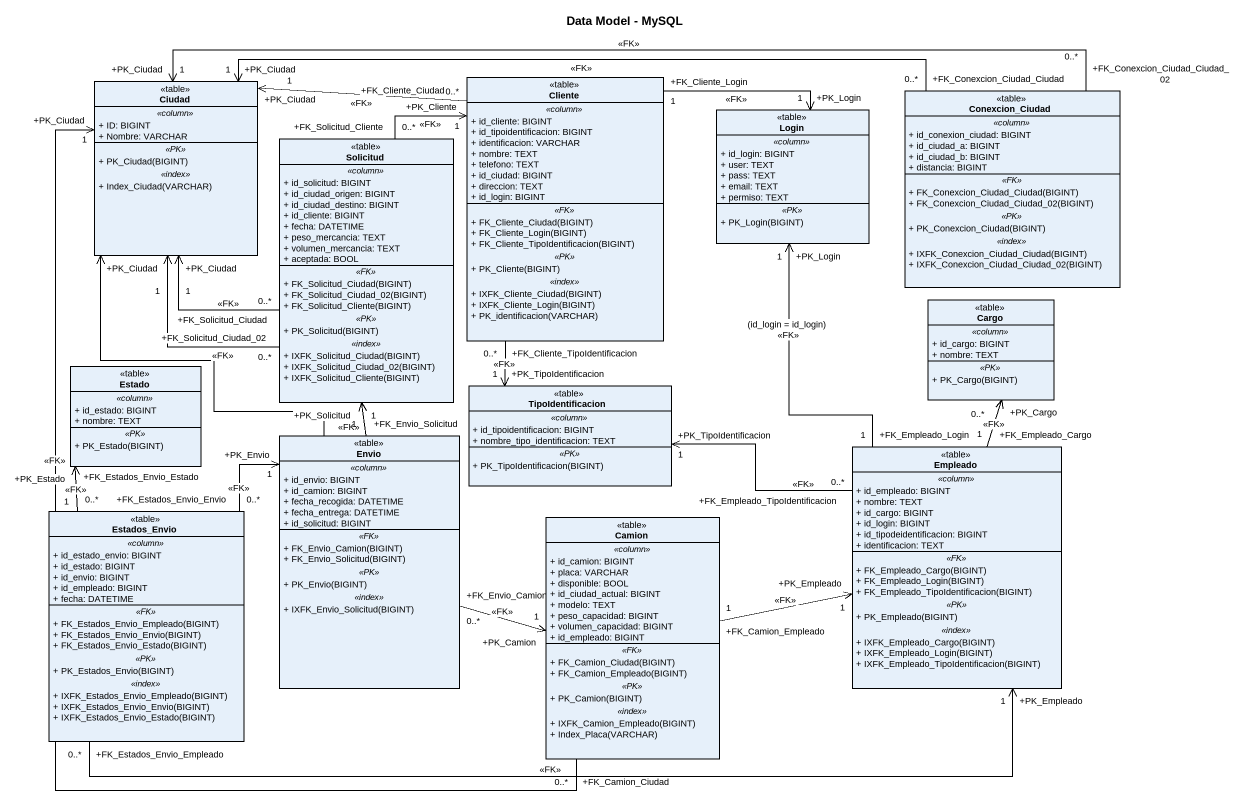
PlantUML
@startuml
title Data Model - MySQL
hide circle
hide empty members
skinparam classAttributeIconSize 0
class Ciudad <<table>> {
  .. <<column>> ..
  + ID: BIGINT
  + Nombre: VARCHAR
  .. <<PK>> ..
  + PK_Ciudad(BIGINT)
  .. <<index>> ..
  + Index_Ciudad(VARCHAR)
}
class Cliente <<table>> {
  .. <<column>> ..
  + id_cliente: BIGINT
  + id_tipoidentificacion: BIGINT
  + identificacion: VARCHAR
  + nombre: TEXT
  + telefono: TEXT
  + id_ciudad: BIGINT
  + direccion: TEXT
  + id_login: BIGINT
  .. <<FK>> ..
  + FK_Cliente_Ciudad(BIGINT)
  + FK_Cliente_Login(BIGINT)
  + FK_Cliente_TipoIdentificacion(BIGINT)
  .. <<PK>> ..
  + PK_Cliente(BIGINT)
  .. <<index>> ..
  + IXFK_Cliente_Ciudad(BIGINT)
  + IXFK_Cliente_Login(BIGINT)
  + PK_identificacion(VARCHAR)
}
class Login <<table>> {
  .. <<column>> ..
  + id_login: BIGINT
  + user: TEXT
  + pass: TEXT
  + email: TEXT
  + permiso: TEXT
  .. <<PK>> ..
  + PK_Login(BIGINT)
}
class Conexcion_Ciudad <<table>> {
  .. <<column>> ..
  + id_conexion_ciudad: BIGINT
  + id_ciudad_a: BIGINT
  + id_ciudad_b: BIGINT
  + distancia: BIGINT
  .. <<FK>> ..
  + FK_Conexcion_Ciudad_Ciudad(BIGINT)
  + FK_Conexcion_Ciudad_Ciudad_02(BIGINT)
  .. <<PK>> ..
  + PK_Conexcion_Ciudad(BIGINT)
  .. <<index>> ..
  + IXFK_Conexcion_Ciudad_Ciudad(BIGINT)
  + IXFK_Conexcion_Ciudad_Ciudad_02(BIGINT)
}
class Solicitud <<table>> {
  .. <<column>> ..
  + id_solicitud: BIGINT
  + id_ciudad_origen: BIGINT
  + id_ciudad_destino: BIGINT
  + id_cliente: BIGINT
  + fecha: DATETIME
  + peso_mercancia: TEXT
  + volumen_mercancia: TEXT
  + aceptada: BOOL
  .. <<FK>> ..
  + FK_Solicitud_Ciudad(BIGINT)
  + FK_Solicitud_Ciudad_02(BIGINT)
  + FK_Solicitud_Cliente(BIGINT)
  .. <<PK>> ..
  + PK_Solicitud(BIGINT)
  .. <<index>> ..
  + IXFK_Solicitud_Ciudad(BIGINT)
  + IXFK_Solicitud_Ciudad_02(BIGINT)
  + IXFK_Solicitud_Cliente(BIGINT)
}
class Cargo <<table>> {
  .. <<column>> ..
  + id_cargo: BIGINT
  + nombre: TEXT
  .. <<PK>> ..
  + PK_Cargo(BIGINT)
}
class Estado <<table>> {
  .. <<column>> ..
  + id_estado: BIGINT
  + nombre: TEXT
  .. <<PK>> ..
  + PK_Estado(BIGINT)
}
class TipoIdentificacion <<table>> {
  .. <<column>> ..
  + id_tipoidentificacion: BIGINT
  + nombre_tipo_identificacion: TEXT
  .. <<PK>> ..
  + PK_TipoIdentificacion(BIGINT)
}
class Envio <<table>> {
  .. <<column>> ..
  + id_envio: BIGINT
  + id_camion: BIGINT
  + fecha_recogida: DATETIME
  + fecha_entrega: DATETIME
  + id_solicitud: BIGINT
  .. <<FK>> ..
  + FK_Envio_Camion(BIGINT)
  + FK_Envio_Solicitud(BIGINT)
  .. <<PK>> ..
  + PK_Envio(BIGINT)
  .. <<index>> ..
  + IXFK_Envio_Solicitud(BIGINT)
}
class Empleado <<table>> {
  .. <<column>> ..
  + id_empleado: BIGINT
  + nombre: TEXT
  + id_cargo: BIGINT
  + id_login: BIGINT
  + id_tipodeidentificacion: BIGINT
  + identificacion: TEXT
  .. <<FK>> ..
  + FK_Empleado_Cargo(BIGINT)
  + FK_Empleado_Login(BIGINT)
  + FK_Empleado_TipoIdentificacion(BIGINT)
  .. <<PK>> ..
  + PK_Empleado(BIGINT)
  .. <<index>> ..
  + IXFK_Empleado_Cargo(BIGINT)
  + IXFK_Empleado_Login(BIGINT)
  + IXFK_Empleado_TipoIdentificacion(BIGINT)
}
class Estados_Envio <<table>> {
  .. <<column>> ..
  + id_estado_envio: BIGINT
  + id_estado: BIGINT
  + id_envio: BIGINT
  + id_empleado: BIGINT
  + fecha: DATETIME
  .. <<FK>> ..
  + FK_Estados_Envio_Empleado(BIGINT)
  + FK_Estados_Envio_Envio(BIGINT)
  + FK_Estados_Envio_Estado(BIGINT)
  .. <<PK>> ..
  + PK_Estados_Envio(BIGINT)
  .. <<index>> ..
  + IXFK_Estados_Envio_Empleado(BIGINT)
  + IXFK_Estados_Envio_Envio(BIGINT)
  + IXFK_Estados_Envio_Estado(BIGINT)
}
class Camion <<table>> {
  .. <<column>> ..
  + id_camion: BIGINT
  + placa: VARCHAR
  + disponible: BOOL
  + id_ciudad_actual: BIGINT
  + modelo: TEXT
  + peso_capacidad: BIGINT
  + volumen_capacidad: BIGINT
  + id_empleado: BIGINT
  .. <<FK>> ..
  + FK_Camion_Ciudad(BIGINT)
  + FK_Camion_Empleado(BIGINT)
  .. <<PK>> ..
  + PK_Camion(BIGINT)
  .. <<index>> ..
  + IXFK_Camion_Empleado(BIGINT)
  + Index_Placa(VARCHAR)
}
Cliente "+FK_Cliente_Ciudad\n0..*" -left-> "+PK_Ciudad\n1" Ciudad : <<FK>>
Cliente "+FK_Cliente_Login\n1" -right-> "+PK_Login\n1" Login : <<FK>>
Cliente "+FK_Cliente_TipoIdentificacion\n0..*" --> "+PK_TipoIdentificacion\n1" TipoIdentificacion : <<FK>>
Conexcion_Ciudad "+FK_Conexcion_Ciudad_Ciudad\n0..*" -left-> "+PK_Ciudad\n1" Ciudad : <<FK>>
Conexcion_Ciudad "+FK_Conexcion_Ciudad_Ciudad_02\n0..*" -left-> "+PK_Ciudad\n1" Ciudad : <<FK>>
Solicitud "+FK_Solicitud_Ciudad\n0..*" -left-> "+PK_Ciudad\n1" Ciudad : <<FK>>
Solicitud "+FK_Solicitud_Ciudad_02\n0..*" -left-> "+PK_Ciudad\n1" Ciudad : <<FK>>
Solicitud "+FK_Solicitud_Cliente\n0..*" -right-> "+PK_Cliente\n1" Cliente : <<FK>>
Envio -up-> Ciudad
Envio "+FK_Envio_Solicitud\n1" -up-> "+PK_Solicitud\n1" Solicitud : <<FK>>
Envio "+FK_Envio_Camion\n0..*" -right-> "+PK_Camion\n1" Camion : <<FK>>
Empleado "+FK_Empleado_Login\n1" -up-> "+PK_Login\n1" Login : (id_login = id_login)\n<<FK>>
Empleado "+FK_Empleado_Cargo\n0..*" -up-> "+PK_Cargo\n1" Cargo : <<FK>>
Empleado "+FK_Empleado_TipoIdentificacion\n0..*" -left-> "+PK_TipoIdentificacion\n1" TipoIdentificacion : <<FK>>
Estados_Envio "+FK_Estados_Envio_Estado\n0..*" -up-> "+PK_Estado\n1" Estado : <<FK>>
Estados_Envio "+FK_Estados_Envio_Envio\n0..*" -right-> "+PK_Envio\n1" Envio : <<FK>>
Estados_Envio "+FK_Estados_Envio_Empleado\n0..*" -right-> "+PK_Empleado\n1" Empleado : <<FK>>
Camion "+FK_Camion_Ciudad\n0..*" -up-> "+PK_Ciudad\n1" Ciudad : <<FK>>
Camion "+FK_Camion_Empleado\n1" -right-> "+PK_Empleado\n1" Empleado : <<FK>>
@enduml
